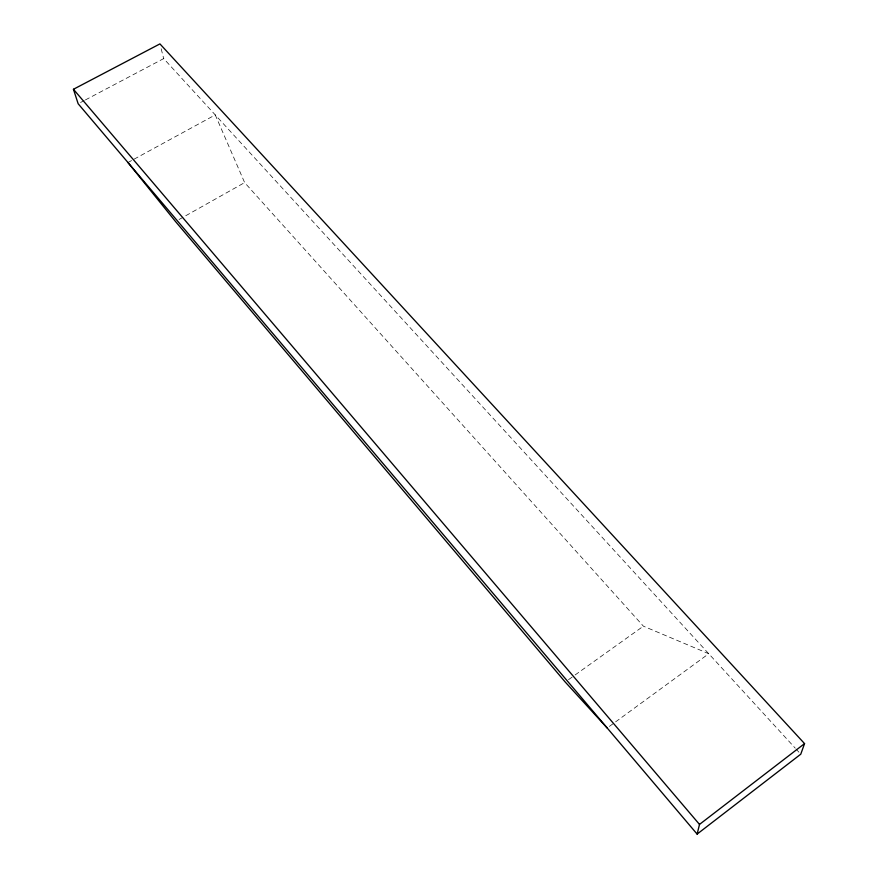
<?xml version="1.0" encoding="UTF-8"?>
<svg xmlns="http://www.w3.org/2000/svg" width="878" height="878" viewBox="0 0 878 878"><rect width="100%" height="100%" fill="white"/><g stroke="black" fill="none" stroke-linecap="round" stroke-linejoin="round"><path stroke-width="0.66" stroke-dasharray="4.39 3.29" d="M609.409 726.391L708.755 653.726L643.409 626.179L244.633 182.602L215.264 114.908L132.743 159.906M568.527 679.66L574.036 675.731M575.134 674.941L643.409 626.179M179.079 219.489L244.633 182.602M127.958 162.518L131.546 160.564M80.567 102.485L84.178 100.575M85.385 99.938L163.681 58.596L795.248 748.166M796.17 749.164L798.925 752.183M161.179 48.795L163.681 58.596"/><path stroke-width="1.32" d="M697.121 834.1L699.503 824.42L804.555 743.611L159.928 43.9L73.445 89.271L78.153 103.747L697.121 834.1L800.769 754.191L804.555 743.611M607.203 728.005L565.223 682.019L175.512 221.497L127.958 162.518M73.445 89.271L699.503 824.42"/></g></svg>
